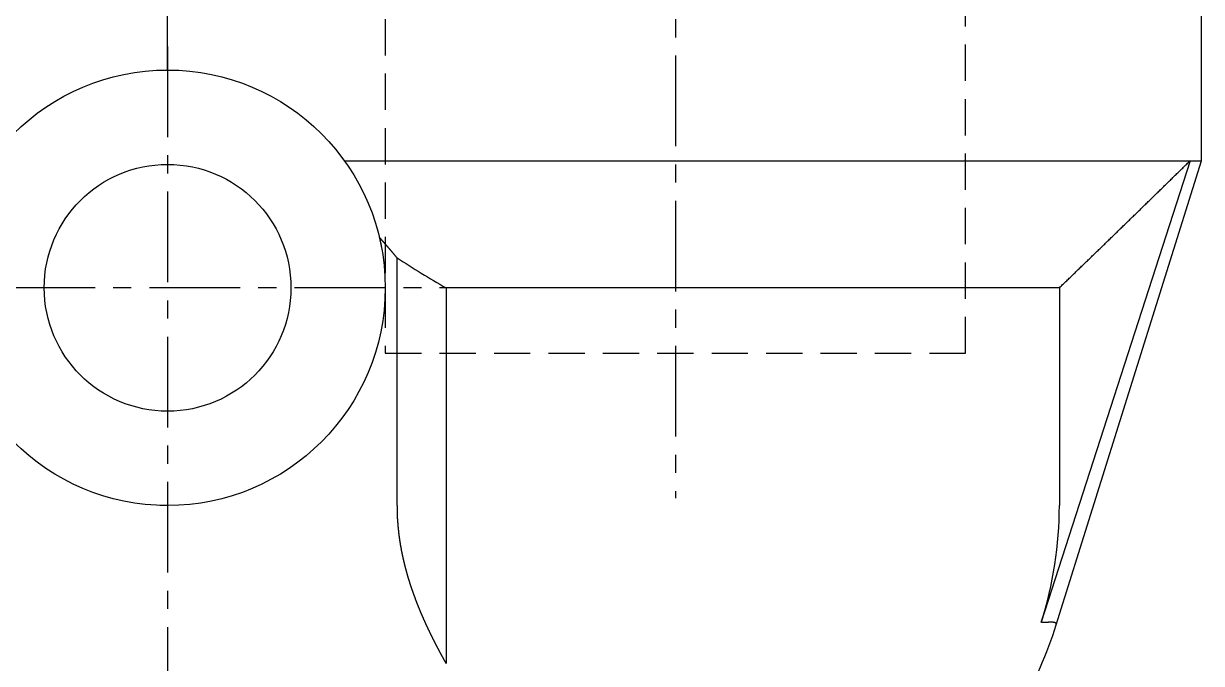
# Model space of a CAD drawing. Extents: x -1 to 104, y -14 to 81.
# Drawn here: x 36.83 to 53.06, y 25.77 to 34.58 of the extents above; entities that cross this region are included whole.
import ezdxf

# ---------------------------------------------------------------- set-up
doc = ezdxf.new("R2010")
doc.units = 0
doc.linetypes.add('CENTER', pattern=[2, 1.25, -0.25, 0.25, -0.25])
doc.linetypes.add('DASHED', pattern=[0.75, 0.5, -0.25])
doc.layers.get('0').update_dxf_attribs({"linetype": 'CONTINUOUS'})
doc.layers.add('CENTER', color=1, linetype='CENTER')

msp = doc.modelspace()

# ---------------------------------------------------------------- linework, layer by layer
at = {"color": 3, "linetype": 'DASHED'}
for p, q in [((41.814, 48.142), (41.814, 30.042)), ((49.814, 30.042), (49.814, 48.142)), ((41.814, 30.042), (49.814, 30.042)), ((38.822, 27.942), (38.708, 27.943))]:
    msp.add_line(p, q, dxfattribs=at)
at = {"color": 7, "linetype": 'CONTINUOUS'}
for p, q in [((38.814, 33.942), (38.814, 43.442)), ((53.064, 32.692), (53.064, 40.442)), ((41.251, 32.692), (53.064, 32.692)), ((52.907, 32.692), (50.856, 26.334)), ((51.063, 26.299), (53.064, 32.692)), ((41.977, 27.942), (41.977, 31.356)), ((51.106, 30.942), (42.652, 30.942)), ((42.652, 30.942), (42.652, 25.767)), ((51.106, 30.942), (51.106, 27.942))]:
    msp.add_line(p, q, dxfattribs=at)
at = {"color": 7}
for points in [[(51.106, 30.942, 0), (51.117, 30.953, 0), (51.129, 30.963, 0), (51.14, 30.974, 0), (51.151, 30.985, 0), (51.163, 30.996, 0), (51.174, 31.007, 0), (51.185, 31.018, 0), (51.197, 31.029, 0), (51.208, 31.04, 0), (51.219, 31.051, 0), (51.231, 31.062, 0), (51.242, 31.073, 0), (51.254, 31.084, 0), (51.265, 31.095, 0), (51.276, 31.106, 0), (51.288, 31.117, 0), (51.299, 31.128, 0), (51.31, 31.139, 0), (51.322, 31.15, 0), (51.333, 31.161, 0), (51.344, 31.172, 0), (51.356, 31.183, 0), (51.367, 31.194, 0), (51.379, 31.205, 0), (51.39, 31.216, 0), (51.401, 31.227, 0), (51.413, 31.238, 0), (51.424, 31.249, 0), (51.435, 31.26, 0), (51.447, 31.271, 0), (51.458, 31.282, 0), (51.469, 31.293, 0), (51.481, 31.303, 0), (51.492, 31.314, 0), (51.504, 31.326, 0), (51.515, 31.337, 0), (51.526, 31.347, 0), (51.538, 31.358, 0), (51.549, 31.369, 0), (51.56, 31.38, 0), (51.572, 31.391, 0), (51.583, 31.402, 0), (51.594, 31.413, 0), (51.606, 31.424, 0), (51.617, 31.435, 0), (51.628, 31.446, 0), (51.64, 31.457, 0), (51.651, 31.468, 0), (51.663, 31.479, 0), (51.674, 31.49, 0), (51.685, 31.501, 0), (51.697, 31.512, 0), (51.708, 31.523, 0), (51.719, 31.534, 0), (51.731, 31.545, 0), (51.742, 31.556, 0), (51.753, 31.567, 0), (51.765, 31.578, 0), (51.776, 31.589, 0), (51.787, 31.6, 0), (51.799, 31.611, 0), (51.81, 31.622, 0), (51.821, 31.633, 0), (51.833, 31.644, 0), (51.844, 31.655, 0), (51.855, 31.666, 0), (51.867, 31.677, 0), (51.878, 31.688, 0), (51.889, 31.699, 0), (51.901, 31.71, 0), (51.912, 31.721, 0), (51.923, 31.732, 0), (51.935, 31.743, 0), (51.946, 31.754, 0), (51.957, 31.765, 0), (51.969, 31.776, 0), (51.98, 31.787, 0), (51.991, 31.798, 0), (52.003, 31.809, 0), (52.014, 31.82, 0), (52.025, 31.831, 0), (52.037, 31.842, 0), (52.048, 31.853, 0), (52.059, 31.864, 0), (52.071, 31.875, 0), (52.082, 31.886, 0), (52.093, 31.897, 0), (52.105, 31.908, 0), (52.116, 31.919, 0), (52.127, 31.93, 0), (52.139, 31.941, 0), (52.15, 31.952, 0), (52.161, 31.963, 0), (52.173, 31.974, 0), (52.184, 31.985, 0), (52.195, 31.996, 0), (52.207, 32.007, 0), (52.218, 32.018, 0), (52.229, 32.029, 0), (52.24, 32.04, 0), (52.252, 32.051, 0), (52.263, 32.062, 0), (52.275, 32.074, 0), (52.286, 32.084, 0), (52.297, 32.096, 0), (52.308, 32.106, 0), (52.32, 32.118, 0), (52.331, 32.129, 0), (52.342, 32.14, 0), (52.354, 32.151, 0), (52.365, 32.162, 0), (52.376, 32.173, 0), (52.388, 32.184, 0), (52.399, 32.195, 0), (52.41, 32.206, 0), (52.422, 32.217, 0), (52.433, 32.228, 0), (52.444, 32.239, 0), (52.456, 32.25, 0), (52.467, 32.261, 0), (52.478, 32.272, 0), (52.489, 32.283, 0), (52.501, 32.294, 0), (52.512, 32.305, 0), (52.523, 32.316, 0), (52.535, 32.327, 0), (52.546, 32.338, 0), (52.557, 32.349, 0), (52.569, 32.36, 0), (52.58, 32.371, 0), (52.591, 32.382, 0), (52.602, 32.393, 0), (52.614, 32.404, 0), (52.625, 32.415, 0), (52.636, 32.426, 0), (52.648, 32.438, 0), (52.659, 32.449, 0), (52.67, 32.459, 0), (52.681, 32.471, 0), (52.693, 32.482, 0), (52.704, 32.493, 0), (52.715, 32.504, 0), (52.727, 32.515, 0), (52.738, 32.526, 0), (52.749, 32.537, 0), (52.761, 32.548, 0), (52.772, 32.559, 0), (52.783, 32.57, 0), (52.794, 32.581, 0), (52.806, 32.592, 0), (52.817, 32.603, 0), (52.828, 32.614, 0), (52.84, 32.625, 0), (52.851, 32.636, 0), (52.862, 32.647, 0), (52.873, 32.658, 0), (52.885, 32.669, 0), (52.896, 32.681, 0), (52.907, 32.691, 0)], [(41.977, 31.356, 0), (41.975, 31.358, 0), (41.974, 31.359, 0), (41.972, 31.361, 0), (41.97, 31.363, 0), (41.969, 31.365, 0), (41.967, 31.366, 0), (41.966, 31.368, 0), (41.964, 31.37, 0), (41.963, 31.372, 0), (41.961, 31.374, 0), (41.96, 31.375, 0), (41.958, 31.377, 0), (41.957, 31.379, 0), (41.955, 31.381, 0), (41.954, 31.383, 0), (41.952, 31.384, 0), (41.951, 31.386, 0), (41.949, 31.388, 0), (41.948, 31.39, 0), (41.946, 31.392, 0), (41.945, 31.393, 0), (41.943, 31.395, 0), (41.942, 31.397, 0), (41.94, 31.399, 0), (41.938, 31.401, 0), (41.937, 31.402, 0), (41.935, 31.404, 0), (41.934, 31.406, 0), (41.932, 31.408, 0), (41.931, 31.41, 0), (41.929, 31.411, 0), (41.928, 31.413, 0), (41.926, 31.415, 0), (41.925, 31.417, 0), (41.923, 31.418, 0), (41.922, 31.42, 0), (41.92, 31.422, 0), (41.919, 31.424, 0), (41.917, 31.425, 0), (41.916, 31.427, 0), (41.914, 31.429, 0), (41.913, 31.431, 0), (41.911, 31.433, 0), (41.91, 31.434, 0), (41.908, 31.436, 0), (41.907, 31.438, 0), (41.905, 31.44, 0), (41.904, 31.442, 0), (41.902, 31.443, 0), (41.9, 31.445, 0), (41.899, 31.447, 0), (41.897, 31.449, 0), (41.896, 31.451, 0), (41.894, 31.452, 0), (41.893, 31.454, 0), (41.891, 31.456, 0), (41.89, 31.458, 0), (41.888, 31.459, 0), (41.887, 31.461, 0), (41.885, 31.463, 0), (41.884, 31.465, 0), (41.882, 31.466, 0), (41.88, 31.468, 0), (41.879, 31.47, 0), (41.877, 31.472, 0), (41.876, 31.474, 0), (41.874, 31.475, 0), (41.873, 31.477, 0), (41.871, 31.479, 0), (41.87, 31.481, 0), (41.868, 31.483, 0), (41.867, 31.484, 0), (41.865, 31.486, 0), (41.864, 31.488, 0), (41.862, 31.49, 0), (41.861, 31.491, 0), (41.859, 31.493, 0), (41.858, 31.495, 0), (41.856, 31.497, 0), (41.854, 31.498, 0), (41.853, 31.5, 0), (41.851, 31.502, 0), (41.85, 31.504, 0), (41.848, 31.506, 0), (41.847, 31.507, 0), (41.845, 31.509, 0), (41.844, 31.511, 0), (41.842, 31.513, 0), (41.841, 31.515, 0), (41.839, 31.516, 0), (41.837, 31.518, 0), (41.836, 31.52, 0), (41.834, 31.522, 0), (41.833, 31.523, 0), (41.831, 31.525, 0), (41.83, 31.527, 0), (41.828, 31.529, 0), (41.827, 31.53, 0), (41.825, 31.532, 0), (41.824, 31.534, 0), (41.822, 31.536, 0), (41.821, 31.538, 0), (41.819, 31.539, 0), (41.818, 31.541, 0), (41.816, 31.543, 0), (41.814, 31.545, 0), (41.813, 31.546, 0), (41.811, 31.548, 0), (41.81, 31.55, 0), (41.808, 31.552, 0), (41.807, 31.553, 0), (41.805, 31.555, 0), (41.804, 31.557, 0), (41.802, 31.559, 0), (41.8, 31.561, 0), (41.799, 31.562, 0), (41.797, 31.564, 0), (41.796, 31.566, 0), (41.794, 31.568, 0), (41.793, 31.569, 0), (41.791, 31.571, 0), (41.79, 31.573, 0), (41.788, 31.575, 0), (41.787, 31.576, 0), (41.785, 31.578, 0), (41.783, 31.58, 0), (41.782, 31.582, 0), (41.78, 31.584, 0), (41.779, 31.585, 0), (41.777, 31.587, 0), (41.776, 31.589, 0), (41.774, 31.591, 0), (41.773, 31.592, 0), (41.771, 31.594, 0), (41.77, 31.596, 0), (41.768, 31.598, 0), (41.766, 31.599, 0), (41.765, 31.601, 0), (41.763, 31.603, 0), (41.762, 31.605, 0), (41.76, 31.607, 0), (41.759, 31.608, 0), (41.757, 31.61, 0), (41.756, 31.612, 0), (41.754, 31.613, 0), (41.752, 31.615, 0), (41.751, 31.617, 0), (41.749, 31.619, 0), (41.748, 31.62, 0), (41.746, 31.622, 0), (41.745, 31.624, 0), (41.743, 31.626, 0), (41.742, 31.628, 0), (41.74, 31.629, 0), (41.739, 31.631, 0), (41.737, 31.633, 0), (41.735, 31.635, 0), (41.734, 31.636, 0), (41.732, 31.638, 0)], [(41.977, 27.942, 0), (41.977, 27.938, 0), (41.977, 27.934, 0), (41.977, 27.93, 0), (41.977, 27.926, 0), (41.977, 27.923, 0), (41.977, 27.919, 0), (41.977, 27.915, 0), (41.977, 27.911, 0), (41.977, 27.907, 0), (41.977, 27.904, 0), (41.977, 27.9, 0), (41.977, 27.896, 0), (41.977, 27.892, 0), (41.977, 27.888, 0), (41.977, 27.885, 0), (41.977, 27.881, 0), (41.977, 27.877, 0), (41.977, 27.873, 0), (41.977, 27.869, 0), (41.977, 27.866, 0), (41.977, 27.862, 0), (41.978, 27.858, 0), (41.978, 27.854, 0), (41.978, 27.851, 0), (41.978, 27.847, 0), (41.978, 27.843, 0), (41.978, 27.839, 0), (41.978, 27.835, 0), (41.978, 27.831, 0), (41.979, 27.828, 0), (41.979, 27.824, 0), (41.979, 27.82, 0), (41.979, 27.816, 0), (41.979, 27.813, 0), (41.979, 27.809, 0), (41.98, 27.805, 0), (41.98, 27.801, 0), (41.98, 27.797, 0), (41.98, 27.794, 0), (41.98, 27.79, 0), (41.98, 27.786, 0), (41.98, 27.782, 0), (41.981, 27.778, 0), (41.981, 27.775, 0), (41.981, 27.771, 0), (41.981, 27.767, 0), (41.981, 27.763, 0), (41.982, 27.759, 0), (41.982, 27.756, 0), (41.982, 27.752, 0), (41.982, 27.748, 0), (41.983, 27.744, 0), (41.983, 27.741, 0), (41.983, 27.737, 0), (41.983, 27.733, 0), (41.984, 27.729, 0), (41.984, 27.725, 0), (41.984, 27.722, 0), (41.984, 27.718, 0), (41.985, 27.714, 0), (41.985, 27.71, 0), (41.985, 27.706, 0), (41.986, 27.703, 0), (41.986, 27.699, 0), (41.986, 27.695, 0), (41.986, 27.691, 0), (41.987, 27.688, 0), (41.987, 27.684, 0), (41.987, 27.68, 0), (41.988, 27.676, 0), (41.988, 27.672, 0), (41.988, 27.669, 0), (41.989, 27.665, 0), (41.989, 27.661, 0), (41.989, 27.657, 0), (41.99, 27.654, 0), (41.99, 27.65, 0), (41.99, 27.646, 0), (41.991, 27.642, 0), (41.991, 27.639, 0), (41.991, 27.635, 0), (41.992, 27.631, 0), (41.992, 27.627, 0), (41.992, 27.623, 0), (41.993, 27.62, 0), (41.993, 27.616, 0), (41.994, 27.612, 0), (41.994, 27.608, 0), (41.994, 27.605, 0), (41.995, 27.601, 0), (41.995, 27.597, 0), (41.996, 27.593, 0), (41.996, 27.589, 0), (41.996, 27.586, 0), (41.997, 27.582, 0), (41.997, 27.578, 0), (41.998, 27.574, 0), (41.998, 27.57, 0), (41.999, 27.567, 0), (41.999, 27.563, 0), (41.999, 27.559, 0), (42, 27.555, 0), (42, 27.552, 0), (42.001, 27.548, 0), (42.001, 27.544, 0), (42.002, 27.54, 0), (42.002, 27.537, 0), (42.003, 27.533, 0), (42.003, 27.529, 0), (42.004, 27.525, 0), (42.004, 27.522, 0), (42.005, 27.518, 0), (42.005, 27.514, 0), (42.006, 27.51, 0), (42.006, 27.506, 0), (42.007, 27.503, 0), (42.007, 27.499, 0), (42.008, 27.495, 0), (42.008, 27.491, 0), (42.009, 27.488, 0), (42.009, 27.484, 0), (42.01, 27.48, 0), (42.011, 27.477, 0), (42.011, 27.473, 0), (42.012, 27.469, 0), (42.012, 27.465, 0), (42.013, 27.462, 0), (42.013, 27.458, 0), (42.014, 27.454, 0), (42.014, 27.45, 0), (42.015, 27.447, 0), (42.016, 27.443, 0), (42.016, 27.439, 0), (42.017, 27.435, 0), (42.017, 27.431, 0), (42.018, 27.428, 0), (42.019, 27.424, 0), (42.019, 27.42, 0), (42.02, 27.416, 0), (42.02, 27.413, 0), (42.021, 27.409, 0), (42.022, 27.405, 0), (42.022, 27.401, 0), (42.023, 27.398, 0), (42.024, 27.394, 0), (42.024, 27.39, 0), (42.025, 27.387, 0), (42.026, 27.383, 0), (42.026, 27.379, 0), (42.027, 27.375, 0), (42.028, 27.372, 0), (42.028, 27.368, 0), (42.029, 27.364, 0), (42.029, 27.36, 0), (42.03, 27.357, 0), (42.031, 27.353, 0), (42.032, 27.349, 0), (42.032, 27.346, 0), (42.033, 27.342, 0), (42.034, 27.338, 0), (42.034, 27.334, 0), (42.035, 27.331, 0), (42.036, 27.327, 0), (42.036, 27.323, 0), (42.037, 27.319, 0), (42.038, 27.316, 0), (42.039, 27.312, 0), (42.039, 27.308, 0), (42.04, 27.305, 0), (42.041, 27.301, 0), (42.041, 27.297, 0), (42.042, 27.293, 0), (42.043, 27.29, 0), (42.044, 27.286, 0), (42.044, 27.282, 0), (42.045, 27.279, 0), (42.046, 27.275, 0), (42.047, 27.271, 0), (42.048, 27.267, 0), (42.048, 27.264, 0), (42.049, 27.26, 0), (42.05, 27.256, 0), (42.051, 27.253, 0), (42.051, 27.249, 0), (42.052, 27.245, 0), (42.053, 27.241, 0), (42.054, 27.238, 0), (42.055, 27.234, 0), (42.056, 27.23, 0), (42.056, 27.227, 0), (42.057, 27.223, 0), (42.058, 27.219, 0), (42.059, 27.215, 0), (42.06, 27.212, 0), (42.06, 27.208, 0), (42.061, 27.204, 0), (42.062, 27.201, 0), (42.063, 27.197, 0), (42.064, 27.193, 0), (42.065, 27.189, 0), (42.066, 27.186, 0), (42.066, 27.182, 0), (42.067, 27.178, 0), (42.068, 27.175, 0), (42.069, 27.171, 0), (42.07, 27.167, 0), (42.071, 27.164, 0), (42.072, 27.16, 0), (42.073, 27.156, 0), (42.073, 27.153, 0), (42.074, 27.149, 0), (42.075, 27.145, 0), (42.076, 27.142, 0), (42.077, 27.138, 0), (42.078, 27.134, 0), (42.079, 27.131, 0), (42.08, 27.127, 0), (42.081, 27.123, 0), (42.082, 27.119, 0), (42.083, 27.116, 0), (42.084, 27.112, 0), (42.084, 27.108, 0), (42.085, 27.105, 0), (42.086, 27.101, 0), (42.087, 27.097, 0), (42.088, 27.094, 0), (42.089, 27.09, 0), (42.09, 27.086, 0), (42.091, 27.083, 0), (42.092, 27.079, 0), (42.093, 27.075, 0), (42.094, 27.072, 0), (42.095, 27.068, 0), (42.096, 27.064, 0), (42.097, 27.061, 0), (42.098, 27.057, 0), (42.099, 27.053, 0), (42.1, 27.05, 0), (42.101, 27.046, 0), (42.102, 27.042, 0), (42.103, 27.039, 0), (42.104, 27.035, 0), (42.105, 27.031, 0), (42.106, 27.028, 0), (42.107, 27.024, 0), (42.108, 27.02, 0), (42.109, 27.017, 0), (42.11, 27.013, 0), (42.111, 27.009, 0), (42.112, 27.006, 0), (42.113, 27.002, 0), (42.114, 26.998, 0), (42.115, 26.995, 0), (42.116, 26.991, 0), (42.117, 26.988, 0), (42.118, 26.984, 0), (42.119, 26.98, 0), (42.12, 26.977, 0), (42.121, 26.973, 0), (42.123, 26.969, 0), (42.124, 26.966, 0), (42.125, 26.962, 0), (42.126, 26.958, 0), (42.127, 26.955, 0), (42.128, 26.951, 0), (42.129, 26.948, 0), (42.13, 26.944, 0), (42.131, 26.94, 0), (42.132, 26.937, 0), (42.133, 26.933, 0), (42.135, 26.929, 0), (42.136, 26.926, 0), (42.137, 26.922, 0), (42.138, 26.919, 0), (42.139, 26.915, 0), (42.14, 26.911, 0), (42.141, 26.908, 0), (42.142, 26.904, 0), (42.144, 26.9, 0), (42.145, 26.897, 0), (42.146, 26.893, 0), (42.147, 26.89, 0), (42.148, 26.886, 0), (42.149, 26.882, 0), (42.15, 26.879, 0), (42.151, 26.875, 0), (42.153, 26.871, 0), (42.154, 26.868, 0), (42.155, 26.864, 0), (42.156, 26.861, 0), (42.157, 26.857, 0), (42.158, 26.853, 0), (42.16, 26.85, 0), (42.161, 26.846, 0), (42.162, 26.843, 0), (42.163, 26.839, 0), (42.164, 26.835, 0), (42.166, 26.832, 0), (42.167, 26.828, 0), (42.168, 26.825, 0), (42.169, 26.821, 0), (42.17, 26.817, 0), (42.172, 26.814, 0), (42.173, 26.81, 0), (42.174, 26.807, 0), (42.175, 26.803, 0), (42.176, 26.799, 0), (42.178, 26.796, 0), (42.179, 26.792, 0), (42.18, 26.789, 0), (42.181, 26.785, 0), (42.183, 26.781, 0), (42.184, 26.778, 0), (42.185, 26.774, 0), (42.186, 26.771, 0), (42.188, 26.767, 0), (42.189, 26.764, 0), (42.19, 26.76, 0), (42.191, 26.756, 0), (42.193, 26.753, 0), (42.194, 26.749, 0), (42.195, 26.746, 0), (42.196, 26.742, 0), (42.198, 26.738, 0), (42.199, 26.735, 0), (42.2, 26.731, 0), (42.202, 26.728, 0), (42.203, 26.724, 0), (42.204, 26.721, 0), (42.205, 26.717, 0), (42.207, 26.713, 0), (42.208, 26.71, 0), (42.209, 26.706, 0), (42.211, 26.703, 0), (42.212, 26.699, 0), (42.213, 26.696, 0), (42.214, 26.692, 0), (42.216, 26.689, 0), (42.217, 26.685, 0), (42.218, 26.681, 0), (42.22, 26.678, 0), (42.221, 26.674, 0), (42.222, 26.671, 0), (42.224, 26.667, 0), (42.225, 26.664, 0), (42.226, 26.66, 0), (42.228, 26.657, 0), (42.229, 26.653, 0), (42.23, 26.649, 0), (42.232, 26.646, 0), (42.233, 26.642, 0), (42.234, 26.639, 0), (42.236, 26.635, 0), (42.237, 26.632, 0), (42.238, 26.628, 0), (42.24, 26.625, 0), (42.241, 26.621, 0), (42.242, 26.617, 0), (42.244, 26.614, 0), (42.245, 26.61, 0), (42.247, 26.607, 0), (42.248, 26.603, 0), (42.249, 26.6, 0), (42.251, 26.596, 0), (42.252, 26.593, 0), (42.254, 26.589, 0), (42.255, 26.586, 0), (42.256, 26.582, 0), (42.258, 26.579, 0), (42.259, 26.575, 0), (42.261, 26.572, 0), (42.262, 26.568, 0), (42.263, 26.564, 0), (42.265, 26.561, 0), (42.266, 26.558, 0), (42.267, 26.554, 0), (42.269, 26.55, 0), (42.27, 26.547, 0), (42.272, 26.543, 0), (42.273, 26.54, 0), (42.275, 26.536, 0), (42.276, 26.533, 0), (42.278, 26.529, 0), (42.279, 26.526, 0), (42.28, 26.522, 0), (42.282, 26.519, 0), (42.283, 26.515, 0), (42.285, 26.512, 0), (42.286, 26.508, 0), (42.288, 26.505, 0), (42.289, 26.501, 0), (42.291, 26.498, 0), (42.292, 26.494, 0), (42.293, 26.491, 0), (42.295, 26.487, 0), (42.296, 26.484, 0), (42.298, 26.48, 0), (42.299, 26.477, 0), (42.301, 26.473, 0), (42.302, 26.47, 0), (42.304, 26.466, 0), (42.305, 26.463, 0), (42.307, 26.459, 0), (42.308, 26.456, 0), (42.31, 26.452, 0), (42.311, 26.449, 0), (42.313, 26.445, 0), (42.314, 26.442, 0), (42.316, 26.438, 0), (42.317, 26.435, 0), (42.319, 26.431, 0), (42.32, 26.428, 0), (42.322, 26.424, 0), (42.323, 26.421, 0), (42.325, 26.418, 0), (42.326, 26.414, 0), (42.328, 26.41, 0), (42.329, 26.407, 0), (42.331, 26.404, 0), (42.332, 26.4, 0), (42.334, 26.397, 0), (42.335, 26.393, 0), (42.337, 26.39, 0), (42.338, 26.386, 0), (42.34, 26.383, 0), (42.341, 26.379, 0), (42.343, 26.376, 0), (42.344, 26.372, 0), (42.346, 26.369, 0), (42.347, 26.365, 0), (42.349, 26.362, 0), (42.351, 26.358, 0), (42.352, 26.355, 0), (42.354, 26.352, 0), (42.355, 26.348, 0), (42.357, 26.345, 0), (42.358, 26.341, 0), (42.36, 26.338, 0), (42.361, 26.334, 0), (42.363, 26.331, 0), (42.365, 26.327, 0), (42.366, 26.324, 0), (42.368, 26.32, 0), (42.369, 26.317, 0), (42.371, 26.314, 0), (42.373, 26.31, 0), (42.374, 26.307, 0), (42.376, 26.303, 0), (42.377, 26.3, 0), (42.379, 26.296, 0), (42.38, 26.293, 0), (42.382, 26.289, 0), (42.384, 26.286, 0), (42.385, 26.282, 0), (42.387, 26.279, 0), (42.389, 26.276, 0), (42.39, 26.272, 0), (42.392, 26.269, 0), (42.393, 26.265, 0), (42.395, 26.262, 0), (42.397, 26.259, 0), (42.398, 26.255, 0), (42.4, 26.252, 0), (42.401, 26.248, 0), (42.403, 26.245, 0), (42.405, 26.241, 0), (42.406, 26.238, 0), (42.408, 26.234, 0), (42.41, 26.231, 0), (42.411, 26.228, 0), (42.413, 26.224, 0), (42.414, 26.221, 0), (42.416, 26.217, 0), (42.418, 26.214, 0), (42.419, 26.21, 0), (42.421, 26.207, 0), (42.423, 26.204, 0), (42.424, 26.2, 0), (42.426, 26.197, 0), (42.428, 26.193, 0), (42.429, 26.19, 0), (42.431, 26.187, 0), (42.432, 26.183, 0), (42.434, 26.18, 0), (42.436, 26.176, 0), (42.438, 26.173, 0), (42.439, 26.169, 0), (42.441, 26.166, 0), (42.443, 26.163, 0), (42.444, 26.159, 0), (42.446, 26.156, 0), (42.447, 26.152, 0), (42.449, 26.149, 0), (42.451, 26.146, 0), (42.453, 26.142, 0), (42.454, 26.139, 0), (42.456, 26.136, 0), (42.458, 26.132, 0), (42.459, 26.129, 0), (42.461, 26.125, 0), (42.463, 26.122, 0), (42.464, 26.119, 0), (42.466, 26.115, 0), (42.468, 26.112, 0), (42.469, 26.108, 0), (42.471, 26.105, 0), (42.473, 26.102, 0), (42.475, 26.098, 0), (42.476, 26.095, 0), (42.478, 26.091, 0), (42.48, 26.088, 0), (42.481, 26.085, 0), (42.483, 26.081, 0), (42.485, 26.078, 0), (42.487, 26.074, 0), (42.488, 26.071, 0), (42.49, 26.068, 0), (42.492, 26.064, 0), (42.493, 26.061, 0), (42.495, 26.058, 0), (42.497, 26.054, 0), (42.499, 26.051, 0), (42.5, 26.047, 0), (42.502, 26.044, 0), (42.504, 26.041, 0), (42.506, 26.037, 0), (42.507, 26.034, 0), (42.509, 26.031, 0), (42.511, 26.027, 0), (42.513, 26.024, 0), (42.514, 26.02, 0), (42.516, 26.017, 0), (42.518, 26.014, 0), (42.52, 26.01, 0), (42.521, 26.007, 0), (42.523, 26.004, 0), (42.525, 26, 0), (42.527, 25.997, 0), (42.528, 25.994, 0), (42.53, 25.99, 0), (42.532, 25.987, 0), (42.534, 25.983, 0), (42.535, 25.98, 0), (42.537, 25.977, 0), (42.539, 25.973, 0), (42.541, 25.97, 0), (42.542, 25.967, 0), (42.544, 25.963, 0), (42.546, 25.96, 0), (42.548, 25.957, 0), (42.55, 25.953, 0), (42.551, 25.95, 0), (42.553, 25.947, 0), (42.555, 25.943, 0), (42.557, 25.94, 0), (42.559, 25.937, 0), (42.56, 25.933, 0), (42.562, 25.93, 0), (42.564, 25.927, 0), (42.566, 25.923, 0), (42.568, 25.92, 0), (42.569, 25.916, 0), (42.571, 25.913, 0), (42.573, 25.91, 0), (42.575, 25.907, 0), (42.577, 25.903, 0), (42.578, 25.9, 0), (42.58, 25.896, 0), (42.582, 25.893, 0), (42.584, 25.89, 0), (42.586, 25.887, 0), (42.587, 25.883, 0), (42.589, 25.88, 0), (42.591, 25.877, 0), (42.593, 25.873, 0), (42.595, 25.87, 0), (42.596, 25.866, 0), (42.598, 25.863, 0), (42.6, 25.86, 0), (42.602, 25.857, 0), (42.604, 25.853, 0), (42.606, 25.85, 0), (42.608, 25.847, 0), (42.609, 25.843, 0), (42.611, 25.84, 0), (42.613, 25.837, 0), (42.615, 25.833, 0), (42.617, 25.83, 0), (42.618, 25.827, 0), (42.62, 25.823, 0), (42.622, 25.82, 0), (42.624, 25.817, 0), (42.626, 25.813, 0), (42.628, 25.81, 0), (42.63, 25.807, 0), (42.632, 25.803, 0), (42.633, 25.8, 0), (42.635, 25.797, 0), (42.637, 25.794, 0), (42.639, 25.79, 0), (42.641, 25.787, 0), (42.643, 25.784, 0), (42.645, 25.78, 0), (42.646, 25.777, 0), (42.648, 25.774, 0), (42.65, 25.77, 0), (42.652, 25.767, 0)], [(51.063, 26.299, 0), (51.063, 26.299, 0), (51.063, 26.299, 0), (51.063, 26.3, 0), (51.064, 26.3, 0), (51.064, 26.301, 0), (51.064, 26.301, 0), (51.064, 26.302, 0), (51.064, 26.302, 0), (51.064, 26.302, 0), (51.064, 26.303, 0), (51.064, 26.303, 0), (51.064, 26.304, 0), (51.064, 26.304, 0), (51.064, 26.305, 0), (51.064, 26.305, 0), (51.064, 26.306, 0), (51.064, 26.306, 0), (51.064, 26.306, 0), (51.064, 26.307, 0), (51.064, 26.307, 0), (51.064, 26.308, 0), (51.064, 26.308, 0), (51.064, 26.309, 0), (51.064, 26.309, 0), (51.064, 26.31, 0), (51.064, 26.31, 0), (51.064, 26.311, 0), (51.064, 26.311, 0), (51.064, 26.311, 0), (51.064, 26.312, 0), (51.064, 26.312, 0), (51.064, 26.313, 0), (51.063, 26.313, 0), (51.063, 26.314, 0), (51.063, 26.314, 0), (51.063, 26.314, 0), (51.063, 26.315, 0), (51.063, 26.315, 0), (51.062, 26.316, 0), (51.062, 26.316, 0), (51.062, 26.316, 0), (51.062, 26.317, 0), (51.061, 26.317, 0), (51.061, 26.318, 0), (51.061, 26.318, 0), (51.061, 26.318, 0), (51.06, 26.319, 0), (51.06, 26.319, 0), (51.06, 26.319, 0), (51.059, 26.32, 0), (51.059, 26.32, 0), (51.059, 26.32, 0), (51.059, 26.321, 0), (51.058, 26.321, 0), (51.058, 26.321, 0), (51.057, 26.322, 0), (51.057, 26.322, 0), (51.057, 26.322, 0), (51.056, 26.322, 0), (51.056, 26.323, 0), (51.056, 26.323, 0), (51.055, 26.323, 0), (51.055, 26.323, 0), (51.055, 26.324, 0), (51.054, 26.324, 0), (51.054, 26.324, 0), (51.053, 26.324, 0), (51.053, 26.325, 0), (51.053, 26.325, 0), (51.052, 26.325, 0), (51.052, 26.325, 0), (51.051, 26.326, 0), (51.051, 26.326, 0), (51.051, 26.326, 0), (51.05, 26.326, 0), (51.05, 26.326, 0), (51.05, 26.326, 0), (51.049, 26.327, 0), (51.049, 26.327, 0), (51.048, 26.327, 0), (51.048, 26.327, 0), (51.047, 26.327, 0), (51.047, 26.328, 0), (51.047, 26.328, 0), (51.046, 26.328, 0), (51.046, 26.328, 0), (51.045, 26.328, 0), (51.045, 26.328, 0), (51.044, 26.328, 0), (51.044, 26.329, 0), (51.044, 26.329, 0), (51.043, 26.329, 0), (51.043, 26.329, 0), (51.042, 26.329, 0), (51.042, 26.329, 0), (51.041, 26.329, 0), (51.041, 26.33, 0), (51.041, 26.33, 0), (51.04, 26.33, 0), (51.04, 26.33, 0), (51.039, 26.33, 0), (51.039, 26.33, 0), (51.038, 26.33, 0), (51.038, 26.33, 0), (51.038, 26.331, 0), (51.037, 26.331, 0), (51.037, 26.331, 0), (51.036, 26.331, 0), (51.036, 26.331, 0), (51.035, 26.331, 0), (51.035, 26.331, 0), (51.035, 26.331, 0), (51.034, 26.331, 0), (51.034, 26.331, 0), (51.033, 26.331, 0), (51.033, 26.331, 0), (51.032, 26.332, 0), (51.032, 26.332, 0), (51.031, 26.332, 0), (51.031, 26.332, 0), (51.031, 26.332, 0), (51.03, 26.332, 0), (51.03, 26.332, 0), (51.029, 26.332, 0), (51.029, 26.332, 0), (51.028, 26.332, 0), (51.028, 26.332, 0), (51.027, 26.332, 0), (51.027, 26.332, 0), (51.026, 26.332, 0), (51.026, 26.333, 0), (51.026, 26.333, 0), (51.025, 26.333, 0), (51.025, 26.333, 0), (51.024, 26.333, 0), (51.024, 26.333, 0), (51.023, 26.333, 0), (51.023, 26.333, 0), (51.023, 26.333, 0), (51.022, 26.333, 0), (51.022, 26.333, 0), (51.021, 26.333, 0), (51.021, 26.333, 0), (51.02, 26.333, 0), (51.02, 26.333, 0), (51.019, 26.333, 0), (51.019, 26.333, 0), (51.019, 26.334, 0), (51.018, 26.334, 0), (51.018, 26.334, 0), (51.017, 26.334, 0), (51.017, 26.334, 0), (51.016, 26.334, 0), (51.016, 26.334, 0), (51.015, 26.334, 0), (51.015, 26.334, 0), (51.014, 26.334, 0), (51.014, 26.334, 0), (51.014, 26.334, 0), (51.013, 26.334, 0), (51.013, 26.334, 0), (51.012, 26.334, 0), (51.012, 26.334, 0), (51.011, 26.334, 0), (51.011, 26.334, 0), (51.01, 26.334, 0), (51.01, 26.334, 0), (51.01, 26.334, 0), (51.009, 26.334, 0), (51.009, 26.334, 0), (51.008, 26.334, 0), (51.008, 26.334, 0), (51.007, 26.334, 0), (51.007, 26.334, 0), (51.006, 26.334, 0), (51.006, 26.334, 0), (51.005, 26.334, 0), (51.005, 26.334, 0), (51.005, 26.334, 0), (51.004, 26.334, 0), (51.004, 26.334, 0), (51.003, 26.334, 0), (51.003, 26.334, 0), (51.002, 26.334, 0), (51.002, 26.334, 0), (51.002, 26.334, 0), (51.001, 26.334, 0), (51.001, 26.334, 0), (51, 26.334, 0), (51, 26.334, 0), (50.999, 26.334, 0), (50.999, 26.334, 0), (50.998, 26.334, 0), (50.998, 26.334, 0), (50.997, 26.334, 0), (50.997, 26.334, 0), (50.996, 26.334, 0), (50.996, 26.334, 0), (50.996, 26.334, 0), (50.995, 26.334, 0), (50.995, 26.334, 0), (50.994, 26.335, 0), (50.994, 26.335, 0), (50.993, 26.335, 0), (50.993, 26.335, 0), (50.992, 26.335, 0), (50.992, 26.335, 0), (50.992, 26.335, 0), (50.991, 26.335, 0), (50.991, 26.335, 0), (50.99, 26.335, 0), (50.99, 26.335, 0), (50.989, 26.335, 0), (50.989, 26.335, 0), (50.988, 26.335, 0), (50.988, 26.334, 0), (50.987, 26.334, 0), (50.987, 26.334, 0), (50.987, 26.334, 0), (50.986, 26.334, 0), (50.986, 26.334, 0), (50.985, 26.334, 0), (50.985, 26.334, 0), (50.984, 26.334, 0), (50.984, 26.334, 0), (50.983, 26.334, 0), (50.983, 26.334, 0), (50.983, 26.334, 0), (50.982, 26.334, 0), (50.982, 26.334, 0), (50.981, 26.334, 0), (50.981, 26.334, 0), (50.98, 26.334, 0), (50.98, 26.334, 0), (50.979, 26.334, 0), (50.979, 26.334, 0), (50.978, 26.334, 0), (50.978, 26.334, 0), (50.978, 26.334, 0), (50.977, 26.334, 0), (50.977, 26.334, 0), (50.976, 26.334, 0), (50.976, 26.334, 0), (50.975, 26.334, 0), (50.975, 26.334, 0), (50.974, 26.334, 0), (50.974, 26.334, 0), (50.974, 26.334, 0), (50.973, 26.334, 0), (50.973, 26.334, 0), (50.972, 26.334, 0), (50.972, 26.334, 0), (50.971, 26.334, 0), (50.971, 26.334, 0), (50.971, 26.334, 0), (50.97, 26.334, 0), (50.97, 26.334, 0), (50.969, 26.334, 0), (50.969, 26.334, 0), (50.968, 26.334, 0), (50.968, 26.334, 0), (50.967, 26.334, 0), (50.967, 26.334, 0), (50.966, 26.334, 0), (50.966, 26.334, 0), (50.965, 26.334, 0), (50.965, 26.334, 0), (50.965, 26.334, 0), (50.964, 26.334, 0), (50.964, 26.334, 0), (50.963, 26.334, 0), (50.963, 26.334, 0), (50.962, 26.334, 0), (50.962, 26.334, 0), (50.962, 26.334, 0), (50.961, 26.334, 0), (50.961, 26.334, 0), (50.96, 26.334, 0), (50.96, 26.334, 0), (50.959, 26.334, 0), (50.959, 26.334, 0), (50.958, 26.334, 0), (50.958, 26.334, 0), (50.958, 26.334, 0), (50.957, 26.334, 0), (50.957, 26.334, 0), (50.956, 26.334, 0), (50.956, 26.334, 0), (50.955, 26.334, 0), (50.955, 26.334, 0), (50.954, 26.333, 0), (50.954, 26.333, 0), (50.953, 26.333, 0), (50.953, 26.333, 0), (50.953, 26.333, 0), (50.952, 26.333, 0), (50.952, 26.333, 0), (50.951, 26.333, 0), (50.951, 26.333, 0), (50.95, 26.333, 0), (50.95, 26.333, 0), (50.949, 26.333, 0), (50.949, 26.333, 0), (50.949, 26.333, 0), (50.948, 26.333, 0), (50.948, 26.333, 0), (50.947, 26.333, 0), (50.947, 26.333, 0), (50.946, 26.333, 0), (50.946, 26.333, 0), (50.945, 26.333, 0), (50.945, 26.333, 0), (50.944, 26.333, 0), (50.944, 26.333, 0), (50.944, 26.333, 0), (50.943, 26.333, 0), (50.943, 26.333, 0), (50.942, 26.333, 0), (50.942, 26.333, 0), (50.941, 26.333, 0), (50.941, 26.333, 0), (50.94, 26.333, 0), (50.94, 26.333, 0), (50.94, 26.333, 0), (50.939, 26.333, 0), (50.939, 26.333, 0), (50.938, 26.333, 0), (50.938, 26.333, 0), (50.937, 26.332, 0), (50.937, 26.332, 0), (50.936, 26.332, 0), (50.936, 26.332, 0), (50.935, 26.332, 0), (50.935, 26.332, 0), (50.935, 26.332, 0), (50.934, 26.332, 0), (50.934, 26.332, 0), (50.933, 26.332, 0), (50.933, 26.332, 0), (50.932, 26.332, 0), (50.932, 26.332, 0), (50.931, 26.332, 0), (50.931, 26.332, 0), (50.931, 26.332, 0), (50.93, 26.332, 0), (50.93, 26.332, 0), (50.929, 26.332, 0), (50.929, 26.332, 0), (50.928, 26.332, 0), (50.928, 26.332, 0), (50.927, 26.332, 0), (50.927, 26.332, 0), (50.926, 26.332, 0), (50.926, 26.332, 0), (50.926, 26.332, 0), (50.925, 26.332, 0), (50.925, 26.332, 0), (50.924, 26.332, 0), (50.924, 26.332, 0), (50.923, 26.332, 0), (50.923, 26.332, 0), (50.922, 26.332, 0), (50.922, 26.332, 0), (50.922, 26.332, 0), (50.921, 26.332, 0), (50.921, 26.332, 0), (50.92, 26.332, 0), (50.92, 26.332, 0), (50.919, 26.332, 0), (50.919, 26.332, 0), (50.918, 26.332, 0), (50.918, 26.332, 0), (50.917, 26.332, 0), (50.917, 26.331, 0), (50.917, 26.331, 0), (50.916, 26.331, 0), (50.916, 26.331, 0), (50.915, 26.331, 0), (50.915, 26.331, 0), (50.914, 26.331, 0), (50.914, 26.331, 0), (50.913, 26.331, 0), (50.913, 26.331, 0), (50.913, 26.331, 0), (50.912, 26.331, 0), (50.912, 26.331, 0), (50.911, 26.331, 0), (50.911, 26.331, 0), (50.91, 26.331, 0), (50.91, 26.331, 0), (50.91, 26.331, 0), (50.909, 26.331, 0), (50.909, 26.331, 0), (50.908, 26.331, 0), (50.908, 26.331, 0), (50.907, 26.331, 0), (50.907, 26.331, 0), (50.906, 26.331, 0), (50.906, 26.331, 0), (50.905, 26.331, 0), (50.905, 26.331, 0), (50.904, 26.331, 0), (50.904, 26.331, 0), (50.904, 26.331, 0), (50.903, 26.331, 0), (50.903, 26.331, 0), (50.902, 26.331, 0), (50.902, 26.331, 0), (50.901, 26.331, 0), (50.901, 26.331, 0), (50.901, 26.331, 0), (50.9, 26.331, 0), (50.9, 26.331, 0), (50.899, 26.331, 0), (50.899, 26.331, 0), (50.898, 26.331, 0), (50.898, 26.331, 0), (50.897, 26.331, 0), (50.897, 26.331, 0), (50.896, 26.331, 0), (50.896, 26.331, 0), (50.895, 26.331, 0), (50.895, 26.331, 0), (50.895, 26.331, 0), (50.894, 26.331, 0), (50.894, 26.331, 0), (50.893, 26.331, 0), (50.893, 26.331, 0), (50.892, 26.331, 0), (50.892, 26.331, 0), (50.892, 26.331, 0), (50.891, 26.331, 0), (50.891, 26.331, 0), (50.89, 26.331, 0), (50.89, 26.331, 0), (50.889, 26.331, 0), (50.889, 26.331, 0), (50.888, 26.331, 0), (50.888, 26.331, 0), (50.887, 26.331, 0), (50.887, 26.331, 0), (50.886, 26.331, 0), (50.886, 26.331, 0), (50.886, 26.331, 0), (50.885, 26.331, 0), (50.885, 26.331, 0), (50.884, 26.331, 0), (50.884, 26.331, 0), (50.883, 26.331, 0), (50.883, 26.331, 0), (50.883, 26.331, 0), (50.882, 26.331, 0), (50.882, 26.331, 0), (50.881, 26.331, 0), (50.881, 26.331, 0), (50.88, 26.331, 0), (50.88, 26.331, 0), (50.879, 26.331, 0), (50.879, 26.332, 0), (50.879, 26.332, 0), (50.878, 26.332, 0), (50.878, 26.332, 0), (50.877, 26.332, 0), (50.877, 26.332, 0), (50.876, 26.332, 0), (50.876, 26.332, 0), (50.875, 26.332, 0), (50.875, 26.332, 0), (50.874, 26.332, 0), (50.874, 26.332, 0), (50.873, 26.332, 0), (50.873, 26.332, 0), (50.873, 26.332, 0), (50.872, 26.332, 0), (50.872, 26.332, 0), (50.871, 26.332, 0), (50.871, 26.332, 0), (50.87, 26.332, 0), (50.87, 26.332, 0), (50.87, 26.332, 0), (50.869, 26.332, 0), (50.869, 26.332, 0), (50.868, 26.332, 0), (50.868, 26.332, 0), (50.867, 26.333, 0), (50.867, 26.333, 0), (50.866, 26.333, 0), (50.866, 26.333, 0), (50.865, 26.333, 0), (50.865, 26.333, 0), (50.865, 26.333, 0), (50.864, 26.333, 0), (50.864, 26.333, 0), (50.863, 26.333, 0), (50.863, 26.333, 0), (50.862, 26.333, 0), (50.862, 26.333, 0), (50.861, 26.333, 0), (50.861, 26.333, 0), (50.861, 26.334, 0), (50.86, 26.334, 0), (50.86, 26.334, 0), (50.859, 26.334, 0), (50.859, 26.334, 0), (50.858, 26.334, 0), (50.858, 26.334, 0), (50.858, 26.334, 0), (50.857, 26.334, 0), (50.857, 26.334, 0), (50.856, 26.334, 0), (50.856, 26.334, 0)]]:
    msp.add_polyline3d(points, dxfattribs=at)
at = {"color": 3}
msp.add_polyline3d([(41.732, 31.638, 0), (41.732, 31.637, 0), (41.733, 31.637, 0), (41.733, 31.636, 0), (41.733, 31.635, 0), (41.733, 31.634, 0), (41.733, 31.633, 0), (41.734, 31.632, 0), (41.734, 31.632, 0), (41.734, 31.631, 0), (41.734, 31.63, 0), (41.734, 31.629, 0), (41.734, 31.628, 0), (41.735, 31.628, 0), (41.735, 31.627, 0), (41.735, 31.626, 0), (41.735, 31.625, 0), (41.736, 31.624, 0), (41.736, 31.623, 0), (41.736, 31.623, 0), (41.736, 31.622, 0), (41.736, 31.621, 0), (41.736, 31.62, 0), (41.737, 31.619, 0), (41.737, 31.619, 0), (41.737, 31.618, 0), (41.737, 31.617, 0), (41.737, 31.616, 0), (41.738, 31.615, 0), (41.738, 31.614, 0), (41.738, 31.614, 0), (41.738, 31.613, 0), (41.738, 31.612, 0), (41.739, 31.611, 0), (41.739, 31.61, 0), (41.739, 31.61, 0), (41.739, 31.609, 0), (41.739, 31.608, 0), (41.739, 31.607, 0), (41.74, 31.606, 0), (41.74, 31.606, 0), (41.74, 31.605, 0), (41.74, 31.604, 0), (41.74, 31.603, 0), (41.741, 31.602, 0), (41.741, 31.602, 0), (41.741, 31.601, 0), (41.741, 31.6, 0), (41.741, 31.599, 0), (41.742, 31.598, 0), (41.742, 31.597, 0), (41.742, 31.597, 0), (41.742, 31.596, 0), (41.742, 31.595, 0), (41.742, 31.594, 0), (41.743, 31.593, 0), (41.743, 31.593, 0), (41.743, 31.592, 0), (41.743, 31.591, 0), (41.743, 31.59, 0), (41.743, 31.589, 0), (41.744, 31.588, 0), (41.744, 31.588, 0), (41.744, 31.587, 0), (41.744, 31.586, 0), (41.744, 31.585, 0), (41.745, 31.584, 0), (41.745, 31.584, 0), (41.745, 31.583, 0), (41.745, 31.582, 0), (41.745, 31.581, 0), (41.745, 31.58, 0), (41.746, 31.579, 0), (41.746, 31.579, 0), (41.746, 31.578, 0), (41.746, 31.577, 0), (41.746, 31.576, 0), (41.746, 31.575, 0), (41.747, 31.575, 0), (41.747, 31.574, 0), (41.747, 31.573, 0), (41.747, 31.572, 0), (41.747, 31.571, 0), (41.748, 31.57, 0), (41.748, 31.57, 0), (41.748, 31.569, 0), (41.748, 31.568, 0), (41.748, 31.567, 0), (41.748, 31.566, 0), (41.749, 31.566, 0), (41.749, 31.565, 0), (41.749, 31.564, 0), (41.749, 31.563, 0), (41.749, 31.562, 0), (41.749, 31.561, 0), (41.75, 31.561, 0), (41.75, 31.56, 0), (41.75, 31.559, 0), (41.75, 31.558, 0), (41.75, 31.557, 0), (41.751, 31.557, 0), (41.751, 31.556, 0), (41.751, 31.555, 0), (41.751, 31.554, 0), (41.751, 31.553, 0), (41.751, 31.552, 0), (41.752, 31.552, 0), (41.752, 31.551, 0), (41.752, 31.55, 0), (41.752, 31.549, 0), (41.752, 31.548, 0), (41.752, 31.548, 0), (41.752, 31.547, 0), (41.753, 31.546, 0), (41.753, 31.545, 0), (41.753, 31.544, 0), (41.753, 31.544, 0), (41.753, 31.543, 0), (41.754, 31.542, 0), (41.754, 31.541, 0), (41.754, 31.54, 0), (41.754, 31.539, 0), (41.754, 31.539, 0), (41.754, 31.538, 0), (41.755, 31.537, 0), (41.755, 31.536, 0), (41.755, 31.535, 0), (41.755, 31.535, 0), (41.755, 31.534, 0), (41.755, 31.533, 0), (41.755, 31.532, 0), (41.756, 31.531, 0), (41.756, 31.53, 0), (41.756, 31.53, 0), (41.756, 31.529, 0), (41.756, 31.528, 0), (41.757, 31.527, 0), (41.757, 31.526, 0), (41.757, 31.526, 0), (41.757, 31.525, 0), (41.757, 31.524, 0), (41.757, 31.523, 0), (41.758, 31.522, 0), (41.758, 31.521, 0), (41.758, 31.521, 0), (41.758, 31.52, 0), (41.758, 31.519, 0), (41.758, 31.518, 0), (41.758, 31.517, 0), (41.759, 31.517, 0), (41.759, 31.516, 0), (41.759, 31.515, 0), (41.759, 31.514, 0), (41.759, 31.513, 0), (41.759, 31.512, 0), (41.76, 31.512, 0), (41.76, 31.511, 0), (41.76, 31.51, 0), (41.76, 31.509, 0), (41.76, 31.508, 0)], dxfattribs=at)
at = {"color": 7, "linetype": 'CONTINUOUS'}
for radius in [3, 1.7]:
    msp.add_circle((38.814, 30.942), radius, dxfattribs=at)
for centre, radius, start, end in [((50.028, 43.726), 14.76, 236.9424, 240.0186), ((45.814, 27.942), 5.292, 342.3171, 0), ((45.814, 27.942), 5.5, 316.7842, 342.6188)]:
    msp.add_arc(centre, radius, start, end, dxfattribs=at)
at = {"layer": 'CENTER', "color": 1, "linetype": 'CENTER'}
for p, q in [((45.814, 50.142), (45.814, 28.042)), ((38.814, 34.268), (38.814, -1.532)), ((43.814, 30.942), (33.814, 30.942))]:
    msp.add_line(p, q, dxfattribs=at)

doc.saveas('drawing.dxf')
